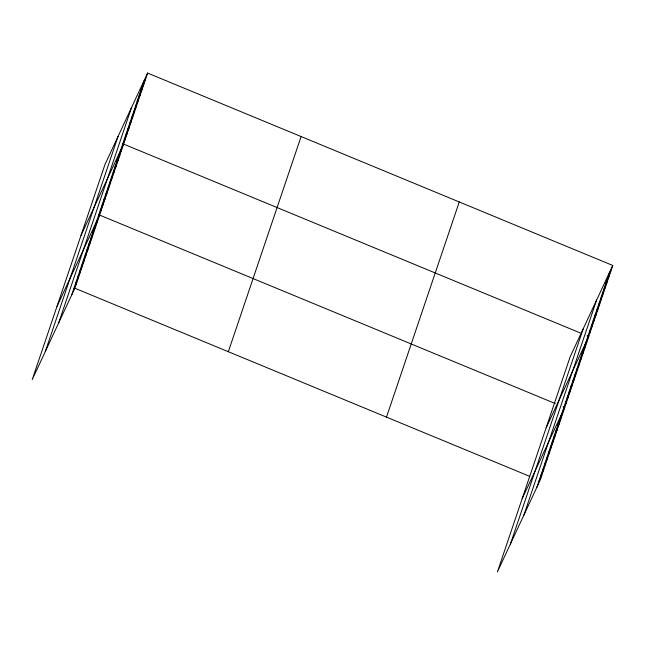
<?xml version="1.0" encoding="UTF-8"?>
<svg xmlns="http://www.w3.org/2000/svg" width="645" height="645" viewBox="0 0 645 645"><rect width="100%" height="100%" fill="white"/><g stroke="black" fill="none" stroke-linecap="round" stroke-linejoin="round"><path stroke-width="0.97" d="M45.287 351.598L118.051 136.442M58.711 322.806L131.483 107.642M71.748 294.854L144.52 79.698M147.608 73.07L105.022 164.394L32.25 379.55L74.836 288.226L147.608 73.07L612.75 265.45L539.978 480.606L497.392 571.93L570.164 356.774L612.75 265.45M228.33 351.71L301.102 136.555M386.484 417.122L459.256 201.966M510.429 543.977L583.201 328.821M523.853 515.178L596.625 300.022M536.89 487.233L609.662 272.069M142.666 85.156L145.762 78.529M140.82 90.614L143.908 83.995M138.973 96.081L142.061 89.453M137.127 101.539L140.215 94.92M135.281 107.005L138.369 100.378M133.434 112.464L136.522 105.836M131.588 117.93L134.676 111.303M129.742 123.388L132.83 116.761M127.895 128.847L130.983 122.227M126.041 134.313L129.137 127.686M124.195 139.772L127.283 133.144M122.348 145.238L125.436 138.611M81.004 235.401L123.59 144.069L580.21 332.925M118.656 156.155L121.744 149.535M116.809 161.621L119.897 154.994M114.963 167.079L118.051 160.46M113.117 172.546L116.205 165.918M111.263 178.004L114.359 171.376M109.416 183.47L112.512 176.843M107.57 188.929L110.658 182.301M105.724 194.387L108.812 187.768M103.877 199.853L106.965 193.226M102.031 205.312L105.119 198.684M100.185 210.778L103.273 204.151M98.338 216.236L101.426 209.609M56.994 306.399L99.58 215.075L555.345 403.568M94.589 227.322L97.677 220.703M92.678 232.95L95.774 226.331M90.776 238.577L93.872 231.958M88.873 244.205L91.961 237.578M86.97 249.833L90.058 243.205M85.067 255.46L88.155 248.833M83.165 261.088L86.253 254.461M81.262 266.716L84.35 260.088M79.359 272.343L82.447 265.716M77.456 277.971L80.544 271.343M75.554 283.598L78.642 276.971M73.651 289.226L76.739 282.599M607.816 277.535L610.904 270.908M605.969 282.994L609.057 276.374M604.115 288.46L607.211 281.833M602.269 293.918L605.365 287.291M600.422 299.385L603.51 292.757M598.576 304.843L601.664 298.216M596.73 310.301L599.818 303.682M594.884 315.768L597.971 309.14M593.037 321.226L596.125 314.607M591.191 326.692L594.279 320.065M589.345 332.151L592.433 325.523M587.49 337.609L590.586 330.99M546.154 427.772L588.74 336.448L587.031 335.747M583.798 348.534L586.885 341.914M581.951 354L585.039 347.373M580.105 359.459L583.193 352.831M578.259 364.925L581.347 358.298M576.412 370.383L579.5 363.756M574.566 375.842L577.654 369.222M572.72 381.308L575.808 374.681M570.865 386.766L573.961 380.139M569.019 392.233L572.107 385.605M567.173 397.691L570.261 391.064M565.326 403.149L568.414 396.53M563.48 408.616L566.568 401.988M522.136 498.779L564.722 407.455L563.012 406.745M559.731 419.701L562.819 413.082M557.828 425.329L560.916 418.702M555.926 430.957L559.013 424.329M554.023 436.584L557.111 429.957M552.12 442.212L555.208 435.585M550.209 447.84L553.305 441.212M548.306 453.467L551.402 446.84M546.404 459.095L549.5 452.468M544.501 464.722L547.589 458.095M542.598 470.35L545.686 463.723M540.695 475.978L543.783 469.35M538.793 481.605L541.881 474.978M74.836 288.226L529.747 476.373"/></g></svg>
